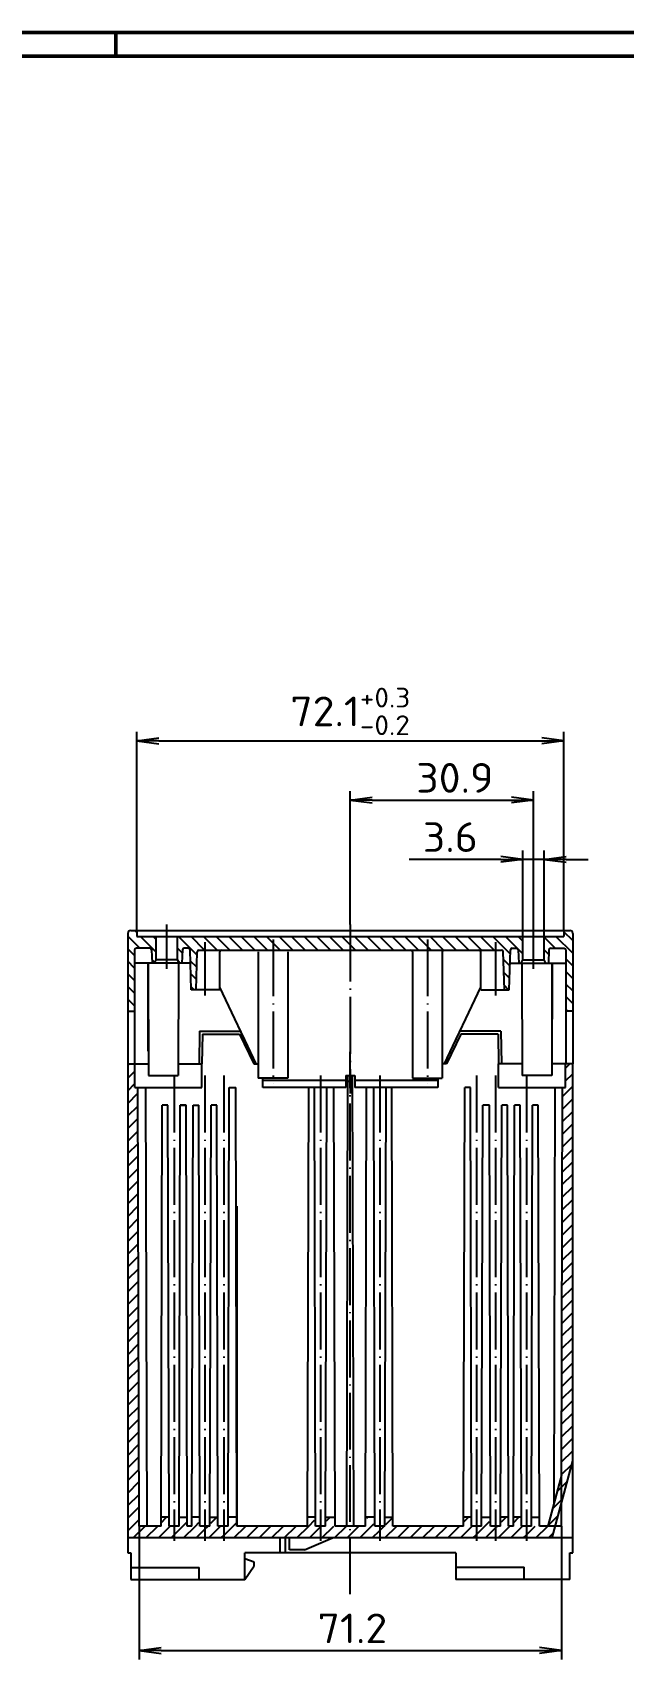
# Model space of a CAD drawing. Extents: x 1 to 593, y 1 to 419.
# Drawn here: x 198.9 to 298.6, y 144.5 to 419 of the extents above; entities that cross this region are included whole.
import ezdxf

# ---------------------------------------------------------------- set-up
doc = ezdxf.new("R2010")
doc.units = 0
doc.header["$LTSCALE"] = 0.4
doc.header["$MEASUREMENT"] = 0
doc.header["$PDMODE"] = 35
doc.header["$PDSIZE"] = -2
doc.linetypes.add('ACAD_ISO04W100', pattern=[30.5, 24, -3, 0.5, -3])
doc.layers.get('0').update_dxf_attribs({"linetype": 'CONTINUOUS'})
doc.layers.get('DEFPOINTS').update_dxf_attribs({"linetype": 'CONTINUOUS'})
doc.layers.add('1', color=7, linetype='CONTINUOUS')
doc.styles.get("Standard").update_dxf_attribs({"font": 'ISOCP.shx', "width": 1.2})
doc.dimstyles.new('PHOENIX', dxfattribs={"dimtxt": 3.5, "dimasz": 3.72, "dimexe": 1.5, "dimexo": 0, "dimgap": 2, "dimtad": 1, "dimdsep": 46, "dimtxsty": 'STANDARD', "dimblk1": '_OPEN15', "dimblk2": '_OPEN15', "dimsah": 1, "dimcen": 0, "dimclrd": 1, "dimclre": 1, "dimclrt": 5, "dimadec": 0, "dimazin": 0, "dimtfac": 0.666667, "dimtmove": 0, "dimatfit": 0, "dimldrblk": '_OPEN15', "dimfxl": 1, "dimtolj": 1, "dimarcsym": 0})

# ---------------------------------------------------------------- blocks, each defined once
blk = doc.blocks.new('_OPEN15', base_point=(1, 0))
at = {"color": 0, "linetype": 'ByBlock'}
for p, q in [((1, 0), (0, 0.132)), ((0, 0), (1, 0)), ((1, 0), (0, -0.132))]:
    blk.add_line(p, q, dxfattribs=at)
blk = doc.blocks.new('*D24')
at = {"color": 1, "linetype": 'ByBlock'}
for p, q in [((216.9, 167), (216.9, 144.5)), ((288.1, 167), (288.1, 144.5)), ((220.62, 146), (284.38, 146))]:
    blk.add_line(p, q, dxfattribs=at)
at = {"layer": 'DEFPOINTS', "color": 0, "linetype": 'ByBlock'}
for p in [(216.9, 167), (288.1, 167), (288.1, 146)]:
    blk.add_point(p, dxfattribs=at)
at = {"color": 1, "linetype": 'ByBlock', "xscale": 3.72, "yscale": 3.72, "zscale": 3.72, "rotation": 180}
blk.add_blockref('_OPEN15', (216.9, 146), dxfattribs=at)
at = {"color": 1, "linetype": 'ByBlock', "xscale": 3.72, "yscale": 3.72, "zscale": 3.72}
blk.add_blockref('_OPEN15', (288.1, 146), dxfattribs=at)
at = {"color": 5, "linetype": 'ByBlock', "insert": (252.86, 149.75), "char_height": 5, "attachment_point": 5}
blk.add_mtext('\\A1;71.2', dxfattribs=at)
blk = doc.blocks.new('*D25')
at = {"color": 1, "linetype": 'ByBlock'}
for p, q in [((281.6, 266.5), (281.6, 281)), ((285.2, 266.5), (285.2, 281)), ((277.88, 279.5), (262.46, 279.5)), ((285.2, 279.5), (281.6, 279.5)), ((288.92, 279.5), (292.64, 279.5))]:
    blk.add_line(p, q, dxfattribs=at)
at = {"layer": 'DEFPOINTS', "color": 0, "linetype": 'ByBlock'}
for p in [(285.2, 279.5), (281.6, 266.5), (285.2, 266.5)]:
    blk.add_point(p, dxfattribs=at)
at = {"color": 1, "linetype": 'ByBlock', "xscale": 3.72, "yscale": 3.72, "zscale": 3.72}
blk.add_blockref('_OPEN15', (281.6, 279.5), dxfattribs=at)
at = {"color": 1, "linetype": 'ByBlock', "xscale": 3.72, "yscale": 3.72, "zscale": 3.72, "rotation": 180}
blk.add_blockref('_OPEN15', (285.2, 279.5), dxfattribs=at)
at = {"color": 5, "linetype": 'ByBlock', "insert": (269.37, 283.25), "char_height": 5, "attachment_point": 5}
blk.add_mtext('\\A1;3.6', dxfattribs=at)
blk = doc.blocks.new('*D26')
at = {"color": 1, "linetype": 'ByBlock'}
for p, q in [((252.5, 268.5), (252.5, 291)), ((283.4, 268.5), (283.4, 291)), ((256.22, 289.5), (279.68, 289.5))]:
    blk.add_line(p, q, dxfattribs=at)
at = {"layer": 'DEFPOINTS', "color": 0, "linetype": 'ByBlock'}
for p in [(283.4, 289.5), (252.5, 268.5), (283.4, 268.5)]:
    blk.add_point(p, dxfattribs=at)
at = {"color": 1, "linetype": 'ByBlock', "xscale": 3.72, "yscale": 3.72, "zscale": 3.72, "rotation": 180}
blk.add_blockref('_OPEN15', (252.5, 289.5), dxfattribs=at)
at = {"color": 1, "linetype": 'ByBlock', "xscale": 3.72, "yscale": 3.72, "zscale": 3.72}
blk.add_blockref('_OPEN15', (283.4, 289.5), dxfattribs=at)
at = {"color": 5, "linetype": 'ByBlock', "insert": (270.14, 293.25), "char_height": 5, "attachment_point": 5}
blk.add_mtext('\\A1;30.9', dxfattribs=at)
blk = doc.blocks.new('*D27')
at = {"layer": '1', "color": 1, "linetype": 'Continuous', "lineweight": -2}
for p, q in [((216.5, 267.5), (216.5, 301)), ((220.22, 299.5), (284.78, 299.5)), ((288.5, 267.5), (288.5, 301))]:
    blk.add_line(p, q, dxfattribs=at)
at = {"layer": 'DEFPOINTS', "color": 0, "linetype": 'Continuous'}
for p in [(288.5, 299.5), (216.5, 267.5), (288.5, 267.5)]:
    blk.add_point(p, dxfattribs=at)
at = {"layer": '1', "color": 1, "linetype": 'Continuous', "lineweight": -2, "xscale": 3.72, "yscale": 3.72, "zscale": 3.72, "rotation": 180}
blk.add_blockref('_OPEN15', (216.5, 299.5), dxfattribs=at)
at = {"layer": '1', "color": 1, "linetype": 'Continuous', "lineweight": -2, "xscale": 3.72, "yscale": 3.72, "zscale": 3.72}
blk.add_blockref('_OPEN15', (288.5, 299.5), dxfattribs=at)
at = {"layer": '1', "color": 5, "linetype": 'Continuous', "insert": (252.5, 304.46), "char_height": 5, "attachment_point": 5}
blk.add_mtext('\\A1;72.1{\\H0.666x;\\S+0.3^ -0.2;}', dxfattribs=at)
blk = doc.blocks.new('*X47')
at = {"color": 0, "linetype": 'Continuous'}
for p, q in [((215, 244.7), (215.3, 245)), ((215, 242.58), (216.2, 243.78)), ((215, 240.46), (216.2, 241.66)), ((215, 238.33), (216.71, 240.05)), ((215, 236.21), (216.72, 237.93)), ((215, 234.09), (216.72, 235.82)), ((215, 231.97), (216.73, 233.7)), ((215, 229.85), (216.74, 231.58)), ((215, 227.73), (216.74, 229.47)), ((215, 225.61), (216.75, 227.35)), ((215, 223.49), (216.75, 225.24)), ((215, 221.36), (216.76, 223.12)), ((215, 219.24), (216.76, 221.01)), ((215, 217.12), (216.77, 218.89)), ((215, 215), (216.77, 216.77)), ((215, 212.88), (216.78, 214.66)), ((215, 210.76), (216.78, 212.54)), ((215, 208.64), (216.79, 210.43)), ((215, 206.51), (216.8, 208.31)), ((215, 204.39), (216.8, 206.19)), ((215, 202.27), (216.81, 204.08)), ((215, 200.15), (216.81, 201.96)), ((215, 198.03), (216.82, 199.85)), ((215, 195.91), (216.82, 197.73)), ((215, 193.79), (216.83, 195.62)), ((215, 191.67), (216.83, 193.5)), ((215, 189.54), (216.84, 191.38)), ((215, 187.42), (216.85, 189.27)), ((215, 185.3), (216.85, 187.15)), ((215, 183.18), (216.86, 185.04)), ((215, 181.06), (216.86, 182.92)), ((215, 178.94), (216.87, 180.81)), ((215, 176.82), (216.87, 178.69)), ((215, 174.69), (216.88, 176.57)), ((215, 172.57), (216.88, 174.46)), ((215, 170.45), (216.89, 172.34)), ((215, 168.33), (216.9, 170.23)), ((215, 166.21), (216.9, 168.11)), ((215.91, 165), (217.91, 167)), ((218.03, 165), (220.03, 167)), ((220.15, 165), (222.15, 167)), ((222.28, 165), (222.8, 165.52)), ((222.8, 165.52), (224.28, 167)), ((224.4, 165), (226.4, 167)), ((226.52, 165), (228, 166.48)), ((228, 166.48), (228.52, 167)), ((228.64, 165), (230.64, 167)), ((230.76, 165), (231.2, 165.44)), ((231.2, 165.44), (232.76, 167)), ((232.88, 165), (234.88, 167)), ((235, 165), (237, 167)), ((237.12, 165), (239.12, 167)), ((239.25, 165), (241.25, 167)), ((241.37, 165), (243.37, 167)), ((243.49, 165), (245.49, 167)), ((245.61, 165), (247.5, 166.89)), ((247.5, 166.89), (247.61, 167)), ((247.73, 165), (249.73, 167)), ((249.85, 165), (251.85, 167)), ((251.97, 165), (252.5, 165.53))]:
    blk.add_line(p, q, dxfattribs=at)
blk = doc.blocks.new('*X48')
at = {"color": 0, "linetype": 'Continuous'}
for p, q in [((288.8, 244.25), (289.55, 245)), ((288.8, 242.13), (290, 243.33)), ((288.28, 237.37), (290, 239.09)), ((288.29, 239.5), (290, 241.21)), ((288.27, 235.24), (290, 236.97)), ((288.27, 233.11), (290, 234.85)), ((288.26, 230.99), (290, 232.72)), ((288.26, 228.86), (290, 230.6)), ((288.25, 226.73), (290, 228.48)), ((288.25, 224.61), (290, 226.36)), ((288.24, 222.48), (290, 224.24)), ((288.23, 218.23), (290, 220)), ((288.24, 220.35), (290, 222.12)), ((288.22, 216.1), (290, 217.88)), ((288.22, 213.97), (290, 215.75)), ((288.21, 211.85), (290, 213.63)), ((288.21, 209.72), (290, 211.51)), ((288.2, 207.59), (290, 209.39)), ((288.2, 205.47), (290, 207.27)), ((288.19, 203.34), (290, 205.15)), ((288.18, 199.08), (290, 200.9)), ((288.19, 201.21), (290, 203.03)), ((288.17, 196.96), (290, 198.78)), ((288.17, 194.83), (290, 196.66)), ((288.16, 192.7), (290, 194.54)), ((288.16, 190.58), (290, 192.42)), ((288.15, 188.45), (290, 190.3)), ((288.15, 186.32), (290, 188.18)), ((288.14, 184.2), (290, 186.06)), ((288.14, 182.07), (290, 183.93)), ((288.13, 179.94), (290, 181.81)), ((288.12, 177.82), (290, 179.69)), ((288.12, 175.69), (289.84, 177.41)), ((287.37, 172.82), (289.07, 174.51)), ((286.59, 169.92), (288.29, 171.62)), ((285.82, 167.02), (287.51, 168.72)), ((252.5, 165.53), (253.97, 167)), ((254.1, 165), (256.1, 167)), ((256.22, 165), (257.5, 166.28)), ((257.5, 166.28), (258.22, 167)), ((258.34, 165), (260.34, 167)), ((260.46, 165), (262.46, 167)), ((262.58, 165), (264.58, 167)), ((264.7, 165), (266.7, 167)), ((266.82, 165), (268.82, 167)), ((268.94, 165), (270.94, 167)), ((271.07, 165), (273.07, 167)), ((273.19, 165), (273.8, 165.61)), ((273.8, 165.61), (275.19, 167)), ((275.31, 165), (277, 166.69)), ((277, 166.69), (277.31, 167)), ((277.43, 165), (279.43, 167)), ((279.55, 165), (281.55, 167)), ((281.67, 165), (282.2, 165.53)), ((282.2, 165.53), (283.67, 167)), ((283.79, 165), (285.79, 167)), ((285.92, 165), (286.74, 165.82))]:
    blk.add_line(p, q, dxfattribs=at)
blk = doc.blocks.new('*X49')
at = {"color": 0, "linetype": 'Continuous'}
for p, q in [((220.61, 167.57), (221.53, 168.5)), ((224.28, 167), (224.99, 167.72)), ((226.4, 167), (226.99, 167.6)), ((229.01, 167.49), (230.02, 168.5)), ((232.76, 167), (233.39, 167.63)), ((245.49, 167), (246.49, 168)), ((248.51, 167.9), (249.11, 168.5)), ((255.31, 168.34), (255.47, 168.5)), ((258.51, 167.29), (259.69, 168.47)), ((271.61, 167.66), (272.44, 168.5)), ((275.19, 167), (275.99, 167.8)), ((278.01, 167.7), (278.81, 168.5)), ((280.01, 167.58), (280.93, 168.5)), ((256.1, 167), (256.49, 167.4))]:
    blk.add_line(p, q, dxfattribs=at)
blk = doc.blocks.new('*X50')
at = {"color": 0, "linetype": 'Continuous'}
for p, q in [((255.52, 264.2), (253.22, 266.5)), ((257.64, 264.2), (255.34, 266.5)), ((259.77, 264.2), (257.47, 266.5)), ((261.89, 264.2), (259.59, 266.5)), ((264.01, 264.2), (261.71, 266.5)), ((266.13, 264.2), (263.83, 266.5)), ((268.25, 264.2), (265.95, 266.5)), ((270.37, 264.2), (268.07, 266.5)), ((272.49, 264.2), (270.19, 266.5)), ((274.62, 264.2), (272.32, 266.5)), ((276.74, 264.2), (274.44, 266.5)), ((279.47, 263.58), (276.56, 266.5)), ((281.6, 263.58), (278.68, 266.5)), ((281.6, 265.7), (280.8, 266.5)), ((287.04, 264.5), (285.2, 266.34)), ((290, 263.66), (287.16, 266.5)), ((290, 265.79), (288.5, 267.29)), ((253.4, 264.2), (252.5, 265.1)), ((285.96, 263.46), (285.2, 264.22)), ((279.41, 261.52), (278.35, 262.59)), ((281.06, 262), (280.89, 262.16)), ((290, 261.54), (288.85, 262.69)), ((279.36, 259.46), (278.41, 260.4)), ((279.19, 257.5), (278.48, 258.22)), ((290, 259.42), (288.85, 260.57)), ((290, 257.3), (288.85, 258.45)), ((290, 255.18), (288.85, 256.33)), ((289.16, 253.9), (288.85, 254.21))]:
    blk.add_line(p, q, dxfattribs=at)
blk = doc.blocks.new('*X58')
at = {"color": 0, "linetype": 'Continuous'}
for p, q in [((217.04, 264.5), (215, 266.54)), ((216.5, 267.16), (216.16, 267.5)), ((219.8, 263.86), (217.16, 266.5)), ((219.8, 265.98), (219.28, 266.5)), ((226.67, 263.35), (223.52, 266.5)), ((227.95, 264.2), (225.65, 266.5)), ((230.07, 264.2), (227.77, 266.5)), ((232.19, 264.2), (229.89, 266.5)), ((234.31, 264.2), (232.01, 266.5)), ((236.43, 264.2), (234.13, 266.5)), ((238.55, 264.2), (236.25, 266.5)), ((240.67, 264.2), (238.37, 266.5)), ((242.8, 264.2), (240.5, 266.5)), ((244.92, 264.2), (242.62, 266.5)), ((247.04, 264.2), (244.74, 266.5)), ((249.16, 264.2), (246.86, 266.5)), ((251.28, 264.2), (248.98, 266.5)), ((252.5, 265.1), (251.1, 266.5)), ((216.15, 263.27), (215, 264.42)), ((224.17, 263.73), (223.4, 264.5)), ((216.15, 261.15), (215, 262.3)), ((219.51, 262.03), (219.08, 262.46)), ((223.78, 262), (223.59, 262.19)), ((226.61, 261.29), (225.56, 262.34)), ((216.15, 259.03), (215, 260.18)), ((216.15, 256.9), (215, 258.05)), ((226.55, 259.23), (225.62, 260.16)), ((216.15, 254.78), (215, 255.93)), ((226.16, 257.5), (225.69, 257.97))]:
    blk.add_line(p, q, dxfattribs=at)

msp = doc.modelspace()

# ---------------------------------------------------------------- linework, layer by layer
at = {"color": 1, "linetype": 'Continuous', "lineweight": 50}
for p, q in [((1, 419), (593, 419)), ((213, 419), (213, 415))]:
    msp.add_line(p, q, dxfattribs=at)
at = {"color": 3, "linetype": 'Continuous', "lineweight": 50}
msp.add_line((20, 415), (589, 415), dxfattribs=at)
at = {"layer": '1', "color": 7, "linetype": 'Continuous'}
for p, q in [((215, 267), (215, 262.3)), ((215, 267), (215, 245)), ((215.49992385, 267.5), (289.50007615, 267.5)), ((216.5, 267.5), (216.5, 266.5)), ((216.5, 267.5), (216.5, 266.5)), ((216.5, 266.5), (288.5, 266.5)), ((219.8, 262.51961524), (219.8, 266.5)), ((223.4, 262.51961524), (223.4, 266.5)), ((281.6, 262.51961524), (281.6, 266.5)), ((285.2, 262.51961524), (285.2, 266.5)), ((288.5, 267.5), (288.5, 266.5)), ((288.5, 267.5), (288.5, 266.5)), ((290, 267), (290, 262.3)), ((290, 267), (290, 245)), ((216.15, 264.21046985), (216.15, 245)), ((218.70892118, 264.5), (216.44981725, 264.5)), ((219.00873843, 264.21046985), (219.1, 262)), ((224.19134023, 264.21237502), (224.1, 262)), ((225.20888817, 264.5), (224.49107882, 264.5)), ((225.7, 257.5), (225.5086967, 264.20854944)), ((226.5, 257.5), (226.69167337, 263.90856793)), ((226.991551, 264.2), (278.008449, 264.2)), ((230.5, 257.5), (230.5, 263.9)), ((237, 263.9), (237, 242.6)), ((242, 263.9), (242, 242.6)), ((263, 263.9), (263, 242.6)), ((268, 263.9), (268, 242.6)), ((274.5, 257.5), (274.5, 263.9)), ((278.5, 257.5), (278.30832663, 263.90856793)), ((279.3, 257.5), (279.49131462, 264.2089463)), ((279.79111183, 264.5), (280.50892118, 264.5)), ((280.80873843, 264.21046985), (280.9, 262)), ((285.99126157, 264.21046985), (285.9, 262)), ((286.29107882, 264.5), (288.55018275, 264.5)), ((288.85, 264.21046985), (288.85, 245)), ((224.1, 262), (216.15, 262)), ((225.57167645, 262), (216.15, 262)), ((218.450258, 262), (218.5, 243)), ((219.5, 262), (219.8, 262.51961524)), ((223.4, 262.51961524), (219.8, 262.51961524)), ((223.7, 262), (223.4, 262.51961524)), ((223.549742, 262), (223.5, 243)), ((279.42539708, 262), (288.85, 262)), ((280.9, 262), (288.85, 262)), ((281.3, 262), (281.6, 262.51961524)), ((281.450258, 262), (281.5, 243)), ((281.6, 262.51961524), (285.2, 262.51961524)), ((285.5, 262), (285.2, 262.51961524)), ((286.549742, 262), (286.5, 243)), ((230.5, 257.5), (225.7, 257.5)), ((236.63005223, 245), (230.5, 257.91797515)), ((268.36994777, 245), (274.5, 257.91797515)), ((274.5, 257.5), (279.3, 257.5)), ((215, 253.9), (216.15, 253.9)), ((290, 253.9), (288.85, 253.9)), ((227.09600286, 250.5), (227, 245)), ((227.09600286, 250.5), (234.02010083, 250.5)), ((227.58727532, 250), (227.5, 245)), ((227.58727532, 250), (233.85, 250)), ((233.85, 250), (236.25, 245)), ((236.63005223, 245), (234.25736914, 250)), ((268.36994777, 245), (270.74263086, 250)), ((271.15, 250), (268.75, 245)), ((277.90399714, 250.5), (270.97989917, 250.5)), ((277.41272468, 250), (271.15, 250)), ((277.41272468, 250), (277.5, 245)), ((277.90399714, 250.5), (278, 245)), ((215, 245), (215, 165)), ((215, 245), (218.494764, 245)), ((216.2, 241), (216.2, 245)), ((223.5, 246.1901842), (223.5, 243)), ((223.5, 245), (227.5, 245)), ((227.5, 241), (227.5, 245)), ((236.25, 245), (237, 245)), ((268.75, 245), (268, 245)), ((281.5, 245), (277.5, 245)), ((277.5, 241), (277.5, 245)), ((281.5, 246.1901842), (281.5, 243)), ((290, 245), (286.505236, 245)), ((288.8, 241), (288.8, 245)), ((290, 162.5), (290, 245)), ((218.5, 243), (223.5, 243)), ((242, 242.6), (237, 242.6)), ((237.73343014, 241), (237.73343014, 242.6)), ((251.75, 242.21243557), (237.73343014, 242.21243557)), ((251.75, 243), (251.75, 241)), ((251.75, 243), (253.25, 243)), ((251.90103201, 167), (252.1, 243)), ((252.902618, 242), (252.097382, 242)), ((253.09896799, 167), (252.9, 243)), ((253.25, 243), (253.25, 241)), ((267.26656986, 242.21243557), (253.25, 242.21243557)), ((263, 242.6), (268, 242.6)), ((267.26656986, 242.6), (267.26656986, 241)), ((286.5, 243), (281.5, 243)), ((216.2, 241), (227.5, 241)), ((216.90420399, 167), (216.710472, 241)), ((218, 241), (218.19373199, 167)), ((231.89974589, 167), (232.09974589, 241)), ((232.09974589, 241), (233.2, 241)), ((233.39373199, 167), (233.2, 241)), ((251.75, 241), (237.73343014, 241)), ((245.30626801, 167), (245.5, 241)), ((246.65, 167), (246.45, 241)), ((248.35, 167), (248.55, 241)), ((249.947382, 167), (249.747382, 241)), ((267.26656986, 241), (253.25, 241)), ((255.052618, 167), (255.252618, 241)), ((256.65, 167), (256.45, 241)), ((258.35, 167), (258.55, 241)), ((259.69373199, 167), (259.5, 241)), ((271.60626801, 167), (271.8, 241)), ((272.75, 241), (271.8, 241)), ((272.95, 167), (272.75, 241)), ((277.5, 241), (288.8, 241)), ((287, 241), (286.81626024, 170.81674326)), ((288.11834752, 175.6140213), (288.289528, 241)), ((220.60626801, 167), (220.792146, 238)), ((221.75810811, 238), (220.792146, 238)), ((221.95, 167), (221.75810811, 238)), ((223.65, 167), (223.84189189, 238)), ((224.807854, 238), (223.84189189, 238)), ((223.85, 238), (224.807854, 238)), ((224.99373199, 167), (224.807854, 238)), ((225.80626801, 167), (225.992146, 238)), ((225.992146, 238), (226.95810811, 238)), ((227.15, 167), (226.95810811, 238)), ((228.85, 167), (229.04189189, 238)), ((230.007854, 238), (229.04189189, 238)), ((230.19373199, 167), (230.007854, 238)), ((274.65, 167), (274.84189189, 238)), ((275.95810811, 238), (274.84189189, 238)), ((276.15, 167), (275.95810811, 238)), ((277.85, 167), (278.04189189, 238)), ((279.007854, 238), (278.04189189, 238)), ((279.19373199, 167), (279.007854, 238)), ((280.00626801, 167), (280.192146, 238)), ((281.15810811, 238), (280.192146, 238)), ((281.35, 167), (281.15810811, 238)), ((283.05, 167), (283.24189189, 238)), ((284.207854, 238), (283.24189189, 238)), ((284.39373199, 167), (284.207854, 238)), ((286.5166605, 165), (290, 178)), ((288.11834752, 175.6140213), (285.81022747, 167)), ((221.94594595, 168.5), (220.61019501, 168.5)), ((223.65405405, 168.5), (224.98980499, 168.5)), ((227.14594595, 168.5), (225.81019501, 168.5)), ((228.85405405, 168.5), (230.18980499, 168.5)), ((233.38980499, 168.5), (231.90379995, 168.5)), ((246.64594595, 168.5), (245.31019501, 168.5)), ((248.35405405, 168.5), (249.94332795, 168.5)), ((256.64594595, 168.5), (255.05667205, 168.5)), ((258.35405405, 168.5), (259.68980499, 168.5)), ((272.94594595, 168.5), (271.61019501, 168.5)), ((274.65405405, 168.5), (276.14594595, 168.5)), ((279.18980499, 168.5), (277.85405405, 168.5)), ((281.34594595, 168.5), (280.01019501, 168.5)), ((283.05405405, 168.5), (284.38980499, 168.5)), ((290, 165), (215, 165)), ((215, 165), (215, 162.5)), ((220.60626801, 167), (216.90420399, 167)), ((223.65, 167), (221.95, 167)), ((225.80626801, 167), (224.99373199, 167)), ((228.85, 167), (227.15, 167)), ((231.89974589, 167), (230.19373199, 167)), ((245.30626801, 167), (233.39373199, 167)), ((240.7, 162.5), (240.7, 165)), ((241.6, 162.5), (241.6, 165)), ((242.25, 163), (242.25, 165)), ((244.8, 163), (249.5, 165)), ((248.35, 167), (246.65, 167)), ((255.052618, 167), (249.947382, 167)), ((258.35, 167), (256.65, 167)), ((271.60626801, 167), (259.69373199, 167)), ((274.65, 167), (272.95, 167)), ((277.85, 167), (276.15, 167)), ((280.00626801, 167), (279.19373199, 167)), ((283.05, 167), (281.35, 167)), ((285.81022747, 167), (284.39373199, 167)), ((215, 162.5), (215.5, 162.5)), ((215.5, 162.5), (215.5, 158)), ((234.7, 158), (234.7, 162.5)), ((270.3, 162.5), (234.7, 162.5)), ((244.8, 163), (242.25, 163)), ((270.3, 162.5), (270.3, 158)), ((289.5, 158), (289.5, 162.5)), ((289.5, 162.5), (290, 162.5)), ((215.5, 160.02165584), (227, 160.02165584)), ((227, 158), (227, 160.02165584)), ((236.3, 160.91764763), (234.7, 161.5)), ((234.7, 158), (236.3, 160.28503681)), ((236.3, 160.28503681), (236.3, 160.91764763)), ((270.3, 160.1), (281.8, 160.1)), ((281.8, 158), (281.8, 160.1)), ((215.5, 158), (234.7, 158)), ((229.5, 158), (234.7, 158)), ((289.5, 158), (270.3, 158))]:
    msp.add_line(p, q, dxfattribs=at)
at = {"layer": '1', "color": 1, "linetype": 'ACAD_ISO04W100'}
for p, q in [((221.6, 261), (221.6, 268.5)), ((252.5, 268.5), (252.5, 240)), ((283.4, 261), (283.4, 268.5)), ((228, 265.5), (228, 256.5)), ((239.5, 266), (239.5, 241.6)), ((265.5, 266), (265.5, 241.6)), ((277, 265.5), (277, 256.5)), ((252.5, 155.5), (252.5, 247)), ((222.8, 243), (222.8, 164.5)), ((228, 243), (228, 164.5)), ((231.2, 243), (231.2, 164.5)), ((247.5, 243), (247.5, 164.5)), ((257.5, 243), (257.5, 164.5)), ((273.8, 243), (273.8, 164.5)), ((277, 243), (277, 164.5)), ((282.2, 243), (282.2, 164.5))]:
    msp.add_line(p, q, dxfattribs=at)
at = {"layer": '1', "color": 1, "linetype": 'Continuous'}
for p, q in [((218.450258, 247.14610637), (218.450258, 262)), ((286.549742, 247.14610637), (286.549742, 262)), ((233.39373199, 220.98389983), (233.39373199, 167)), ((288.09579601, 167), (288.11834752, 175.6140213)), ((288.09579601, 167), (285.81022747, 167))]:
    msp.add_line(p, q, dxfattribs=at)
at = {"layer": '1', "color": 7, "linetype": 'Continuous'}
for centre, radius, start, end in [((215.49992385, 267), 0.5, 90, 180), ((215.49992385, 267), 0.5, 90, 180), ((289.50007615, 267), 0.5, 0, 90), ((289.50007615, 267), 0.5, 0, 90), ((216.44981725, 264.2), 0.3, 90, 178), ((218.70892118, 264.2), 0.3, 2, 90), ((224.49107882, 264.2), 0.3, 90, 177.6358261003), ((225.20888817, 264.2), 0.3, 1.6334234745, 90), ((226.991551, 263.9), 0.3, 90, 178.3634229584), ((230.8, 263.9), 0.3, 90, 180), ((262.7, 263.9), 0.3, 0, 90), ((268.3, 263.9), 0.3, 90, 180), ((274.2, 263.9), 0.3, 0, 90), ((278.008449, 263.9), 0.3, 1.6365770416, 90), ((279.79111183, 264.2), 0.3, 90, 178.9769698113), ((280.50892118, 264.2), 0.3, 2, 90), ((286.29107882, 264.2), 0.3, 90, 178), ((288.55018275, 264.2), 0.3, 2, 90)]:
    msp.add_arc(centre, radius, start, end, dxfattribs=at)

# ---------------------------------------------------------------- block references
at = {"layer": '1', "color": 1, "linetype": 'Continuous'}
for name in ['*X58', '*X50', '*X47', '*X48', '*X49']:
    msp.add_blockref(name, (0, 0), dxfattribs=at)

# ---------------------------------------------------------------- dimensions: what is measured, and where the dimension line sits
at = {"layer": '1', "color": 7, "linetype": 'Continuous'}
for base, p1, p2, text, override, picture, middle in [((288.5, 299.5), (216.5, 267.5), (288.5, 267.5), '72.1{\\H0.666x;\\S+0.3^ -0.2;}', {"dimtxt": 5, "dimgap": 1.25, "dimdec": 6, "dimtp": 0.3, "dimtm": 0.2, "dimtdec": 6}, '*D27', (252.5, 299.5)), ((288.09579601, 146), (216.90420399, 167), (288.09579601, 167), '71.2', {"dimtxt": 5, "dimgap": 1.25, "dimdec": 0}, '*D24', (252.86199568, 146))]:
    dim = msp.add_linear_dim(base=base, p1=p1, p2=p2, text=text, dimstyle='PHOENIX', override=override, dxfattribs=at)
    dim.commit()
    dim.dimension.update_dxf_attribs({"geometry": picture, "text_midpoint": middle, "dimtype": 160})
for base, p1, p2, picture, middle in [((283.4, 289.5), (252.5, 268.5), (283.4, 268.5), '*D26', (270.14429811, 289.5)), ((285.2, 279.5), (281.6, 266.5), (285.2, 266.5), '*D25', (269.370529, 279.5))]:
    dim = msp.add_linear_dim(base=base, p1=p1, p2=p2, dimstyle='PHOENIX', override={"dimtxt": 5, "dimgap": 1.25, "dimdec": 10}, dxfattribs=at)
    dim.commit()
    dim.dimension.update_dxf_attribs({"geometry": picture, "text_midpoint": middle, "dimtype": 160})

doc.saveas('drawing.dxf')
